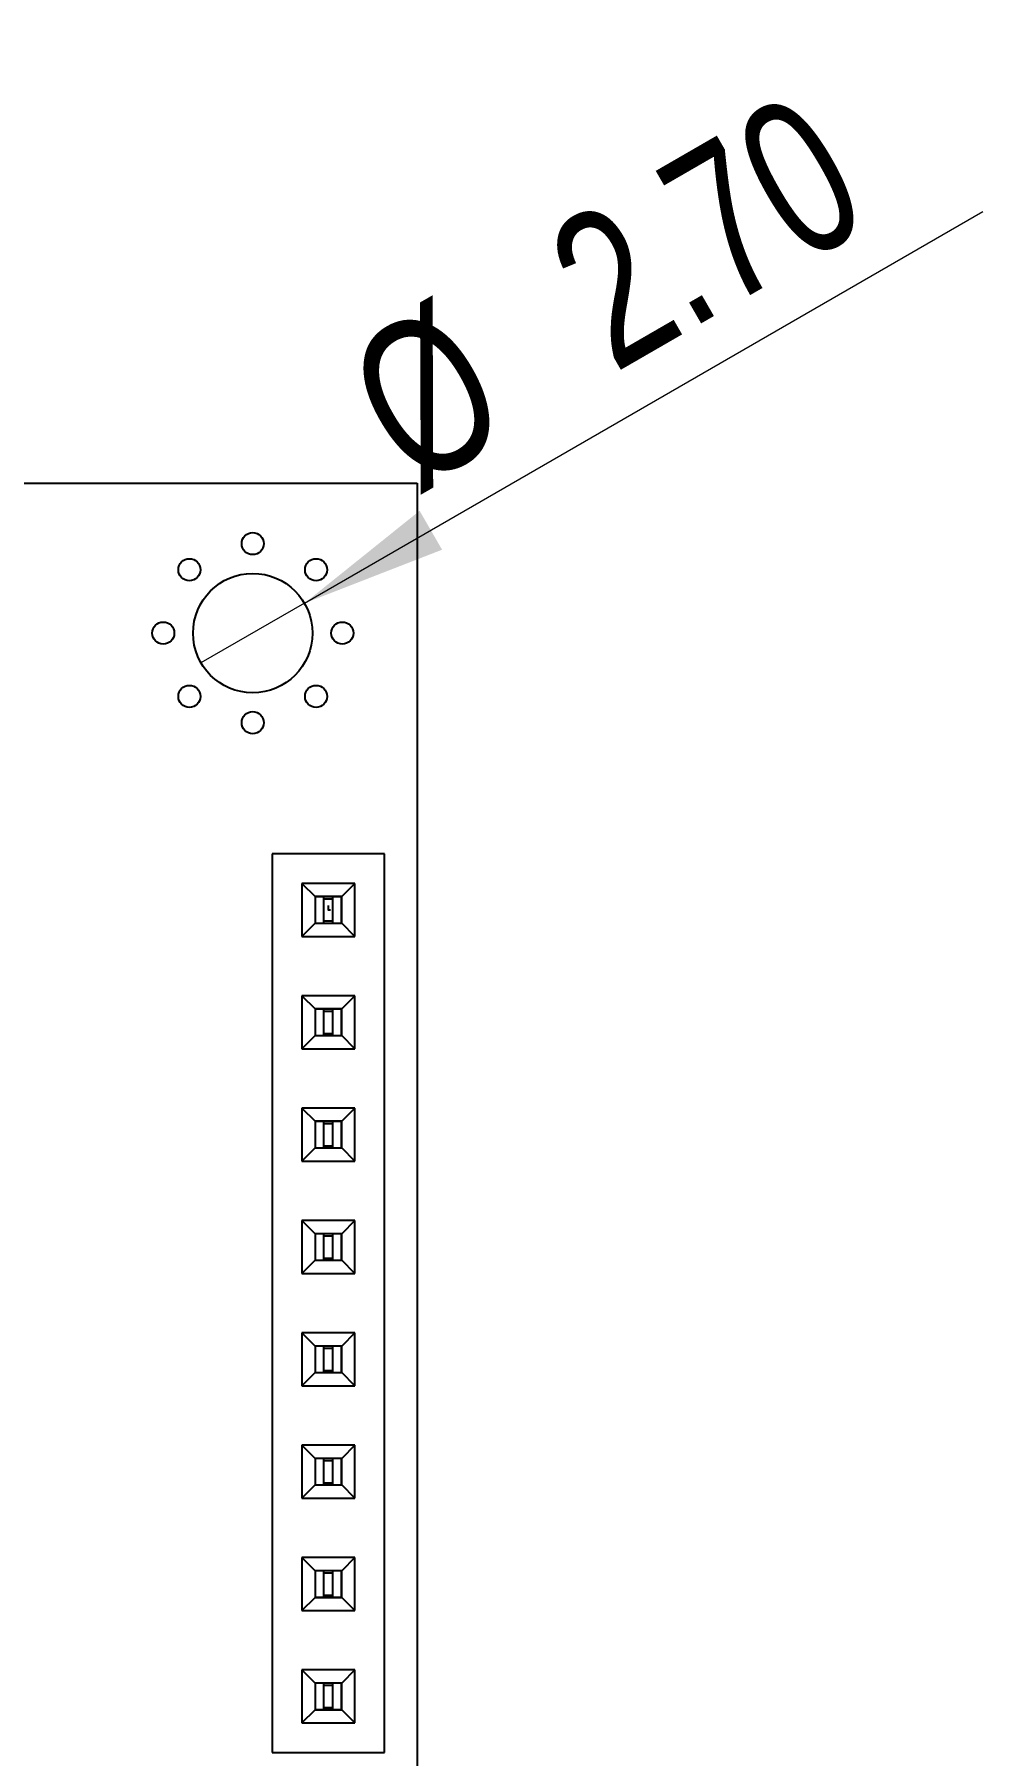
# Model space of a CAD drawing. Header units: millimetres. Extents: x 2 to 294, y 2 to 208.
# Drawn here: x 112.51 to 134.2, y 143.96 to 182.87 of the extents above; entities that cross this region are included whole.
import ezdxf

# ---------------------------------------------------------------- set-up
doc = ezdxf.new("R2010")
doc.units = ezdxf.units.MM
doc.header["$PDSIZE"] = -1
doc.styles.add('SLDTEXTSTYLE0', font='TXT', dxfattribs={"width": 0.75})
doc.dimstyles.new('SLDDIMSTYLE2', dxfattribs={"dimtxt": 3.5, "dimasz": 3.302, "dimexe": 0, "dimexo": 0.0625, "dimgap": 0.875, "dimtad": 1, "dimrnd": 1e-09, "dimzin": 4, "dimdsep": 46, "dimtxsty": 'SLDTEXTSTYLE0', "dimblk1": 'NONE', "dimsah": 1, "dimcen": 0, "dimadec": 0, "dimazin": 1, "dimtfac": 1, "dimtmove": 0, "dimatfit": 3, "dimldrblk": 'NONE', "dimfxl": 1, "dimfrac": 2, "dimtolj": 1, "dimtzin": 12, "dimarcsym": 0})

# ---------------------------------------------------------------- blocks, each defined once
blk = doc.blocks.new('_D_3')
at = {"color": 7, "linetype": 'Continuous', "lineweight": 0}
for q in [(133.957, 178.865), (116.279, 168.659)]:
    blk.add_line((118.618, 170.009), q, dxfattribs=at)
at = {"color": 7, "linetype": 'Continuous', "lineweight": 18}
blk.add_solid([(118.618, 170.009), (121.731, 171.22), (121.223, 172.1)], dxfattribs=at)
at = {"color": 7, "linetype": 'Continuous', "lineweight": 18, "char_height": 3.5, "attachment_point": 1, "rotation": 30, "style": 'SLDTEXTSTYLE0'}
for s, insert in [('2.70', (123.871, 178.231)), ('%%c', (119.327, 175.546))]:
    blk.add_mtext(s, dxfattribs=dict(at, insert=insert))
blk = doc.blocks.new('_None')

msp = doc.modelspace()

# ---------------------------------------------------------------- linework, layer by layer
at = {"color": 7, "linetype": 'Continuous', "lineweight": 25}
for p, q in [((112.043, 172.728), (121.167, 172.728)), ((121.167, 172.728), (121.167, 93.226)), ((117.89, 164.346), (117.89, 144.026)), ((120.43, 164.346), (117.89, 164.346)), ((120.43, 144.026), (120.43, 164.346)), ((119.76, 163.676), (118.56, 163.676)), ((118.56, 163.676), (118.56, 162.476)), ((118.56, 163.676), (118.859, 163.377)), ((119.76, 163.676), (119.461, 163.377)), ((119.76, 162.476), (119.76, 163.676)), ((118.859, 163.377), (118.859, 162.775)), ((119.461, 163.377), (118.859, 163.377)), ((119.46, 163.376), (118.86, 163.376)), ((118.86, 163.376), (118.86, 162.776)), ((119.06, 163.326), (119.06, 163.376)), ((119.06, 163.326), (119.26, 163.326)), ((119.06, 162.826), (119.06, 163.326)), ((119.26, 163.326), (119.26, 163.376)), ((119.26, 162.826), (119.26, 163.326)), ((119.46, 162.776), (119.46, 163.376)), ((119.461, 162.775), (119.461, 163.377)), ((118.56, 162.476), (118.859, 162.775)), ((118.859, 162.775), (119.461, 162.775)), ((118.86, 162.776), (119.46, 162.776)), ((119.06, 162.826), (119.26, 162.826)), ((119.06, 162.776), (119.06, 162.826)), ((119.26, 162.776), (119.26, 162.826)), ((119.76, 162.476), (119.461, 162.775)), ((118.56, 162.476), (119.76, 162.476)), ((119.76, 161.136), (118.56, 161.136)), ((118.56, 161.136), (118.56, 159.936)), ((118.56, 161.136), (118.859, 160.837)), ((119.76, 161.136), (119.461, 160.837)), ((119.76, 159.936), (119.76, 161.136)), ((118.859, 160.837), (118.859, 160.235)), ((119.461, 160.837), (118.859, 160.837)), ((119.46, 160.836), (118.86, 160.836)), ((118.86, 160.836), (118.86, 160.236)), ((119.06, 160.786), (119.06, 160.836)), ((119.06, 160.786), (119.26, 160.786)), ((119.06, 160.286), (119.06, 160.786)), ((119.26, 160.786), (119.26, 160.836)), ((119.26, 160.286), (119.26, 160.786)), ((119.46, 160.236), (119.46, 160.836)), ((119.461, 160.235), (119.461, 160.837)), ((118.56, 159.936), (118.859, 160.235)), ((118.56, 159.936), (119.76, 159.936)), ((118.859, 160.235), (119.461, 160.235)), ((118.86, 160.236), (119.46, 160.236)), ((119.06, 160.236), (119.06, 160.286)), ((119.06, 160.286), (119.26, 160.286)), ((119.26, 160.236), (119.26, 160.286)), ((119.76, 159.936), (119.461, 160.235)), ((119.76, 158.596), (118.56, 158.596)), ((118.56, 158.596), (118.56, 157.396)), ((118.56, 158.596), (118.859, 158.297)), ((119.76, 158.596), (119.461, 158.297)), ((119.76, 157.396), (119.76, 158.596)), ((119.461, 158.297), (118.859, 158.297)), ((118.859, 158.297), (118.859, 157.695)), ((119.46, 158.296), (118.86, 158.296)), ((118.86, 158.296), (118.86, 157.696)), ((119.06, 158.246), (119.06, 158.296)), ((119.06, 158.246), (119.26, 158.246)), ((119.06, 157.746), (119.06, 158.246)), ((119.26, 158.246), (119.26, 158.296)), ((119.26, 157.746), (119.26, 158.246)), ((119.46, 157.696), (119.46, 158.296)), ((119.461, 157.695), (119.461, 158.297)), ((118.56, 157.396), (118.859, 157.695)), ((118.859, 157.695), (119.461, 157.695)), ((118.86, 157.696), (119.46, 157.696)), ((119.06, 157.696), (119.06, 157.746)), ((119.06, 157.746), (119.26, 157.746)), ((119.26, 157.696), (119.26, 157.746)), ((119.76, 157.396), (119.461, 157.695)), ((118.56, 157.396), (119.76, 157.396)), ((119.76, 156.056), (118.56, 156.056)), ((118.56, 156.056), (118.56, 154.856)), ((118.56, 156.056), (118.859, 155.757)), ((119.76, 156.056), (119.461, 155.757)), ((119.76, 154.856), (119.76, 156.056)), ((118.859, 155.757), (118.859, 155.155)), ((119.461, 155.757), (118.859, 155.757)), ((119.46, 155.756), (118.86, 155.756)), ((118.86, 155.756), (118.86, 155.156)), ((119.06, 155.706), (119.06, 155.756)), ((119.06, 155.706), (119.26, 155.706)), ((119.06, 155.206), (119.06, 155.706)), ((119.26, 155.706), (119.26, 155.756)), ((119.26, 155.206), (119.26, 155.706)), ((119.46, 155.156), (119.46, 155.756)), ((119.461, 155.155), (119.461, 155.757)), ((118.56, 154.856), (118.859, 155.155)), ((118.859, 155.155), (119.461, 155.155)), ((118.86, 155.156), (119.46, 155.156)), ((119.06, 155.206), (119.26, 155.206)), ((119.06, 155.156), (119.06, 155.206)), ((119.26, 155.156), (119.26, 155.206)), ((119.76, 154.856), (119.461, 155.155)), ((118.56, 154.856), (119.76, 154.856)), ((119.76, 153.516), (118.56, 153.516)), ((118.56, 153.516), (118.56, 152.316)), ((118.56, 153.516), (118.859, 153.217)), ((119.76, 153.516), (119.461, 153.217)), ((119.76, 152.316), (119.76, 153.516)), ((118.859, 153.217), (118.859, 152.615)), ((119.461, 153.217), (118.859, 153.217)), ((119.46, 153.216), (118.86, 153.216)), ((118.86, 153.216), (118.86, 152.616)), ((119.06, 153.166), (119.06, 153.216)), ((119.06, 153.166), (119.26, 153.166)), ((119.06, 152.666), (119.06, 153.166)), ((119.26, 153.166), (119.26, 153.216)), ((119.26, 152.666), (119.26, 153.166)), ((119.46, 152.616), (119.46, 153.216)), ((119.461, 152.615), (119.461, 153.217)), ((118.56, 152.316), (118.859, 152.615)), ((118.859, 152.615), (119.461, 152.615)), ((118.86, 152.616), (119.46, 152.616)), ((119.06, 152.616), (119.06, 152.666)), ((119.06, 152.666), (119.26, 152.666)), ((119.26, 152.616), (119.26, 152.666)), ((119.76, 152.316), (119.461, 152.615)), ((118.56, 152.316), (119.76, 152.316)), ((118.56, 150.976), (118.56, 149.776)), ((119.76, 150.976), (118.56, 150.976)), ((118.56, 150.976), (118.859, 150.677)), ((118.859, 150.677), (118.859, 150.075)), ((119.461, 150.677), (118.859, 150.677)), ((119.46, 150.676), (118.86, 150.676)), ((118.86, 150.676), (118.86, 150.076)), ((119.06, 150.626), (119.06, 150.676)), ((119.06, 150.626), (119.26, 150.626)), ((119.06, 150.126), (119.06, 150.626)), ((119.26, 150.626), (119.26, 150.676)), ((119.26, 150.126), (119.26, 150.626)), ((119.46, 150.076), (119.46, 150.676)), ((119.76, 150.976), (119.461, 150.677)), ((119.461, 150.075), (119.461, 150.677)), ((119.76, 149.776), (119.76, 150.976)), ((118.56, 149.776), (118.859, 150.075)), ((118.859, 150.075), (119.461, 150.075)), ((118.86, 150.076), (119.46, 150.076)), ((119.06, 150.126), (119.26, 150.126)), ((119.06, 150.076), (119.06, 150.126)), ((119.26, 150.076), (119.26, 150.126)), ((119.76, 149.776), (119.461, 150.075)), ((118.56, 149.776), (119.76, 149.776)), ((119.76, 148.436), (118.56, 148.436)), ((118.56, 148.436), (118.56, 147.236)), ((118.56, 148.436), (118.859, 148.137)), ((119.76, 148.436), (119.461, 148.137)), ((119.76, 147.236), (119.76, 148.436)), ((119.461, 148.137), (118.859, 148.137)), ((118.859, 148.137), (118.859, 147.535)), ((119.46, 148.136), (118.86, 148.136)), ((118.86, 148.136), (118.86, 147.536)), ((119.06, 148.086), (119.06, 148.136)), ((119.06, 148.086), (119.26, 148.086)), ((119.06, 147.586), (119.06, 148.086)), ((119.26, 148.086), (119.26, 148.136)), ((119.26, 147.586), (119.26, 148.086)), ((119.46, 147.536), (119.46, 148.136)), ((119.461, 147.535), (119.461, 148.137)), ((118.56, 147.236), (118.859, 147.535)), ((118.859, 147.535), (119.461, 147.535)), ((118.86, 147.536), (119.46, 147.536)), ((119.06, 147.586), (119.26, 147.586)), ((119.06, 147.536), (119.06, 147.586)), ((119.26, 147.536), (119.26, 147.586)), ((119.76, 147.236), (119.461, 147.535)), ((118.56, 147.236), (119.76, 147.236)), ((119.76, 145.896), (118.56, 145.896)), ((118.56, 145.896), (118.56, 144.696)), ((118.56, 145.896), (118.859, 145.597)), ((119.461, 145.597), (118.859, 145.597)), ((118.859, 145.597), (118.859, 144.995)), ((118.86, 145.596), (118.86, 144.996)), ((119.46, 145.596), (118.86, 145.596)), ((119.06, 145.546), (119.06, 145.596)), ((119.06, 145.546), (119.26, 145.546)), ((119.06, 145.046), (119.06, 145.546)), ((119.26, 145.546), (119.26, 145.596)), ((119.26, 145.046), (119.26, 145.546)), ((119.46, 144.996), (119.46, 145.596)), ((119.76, 145.896), (119.461, 145.597)), ((119.461, 144.995), (119.461, 145.597)), ((119.76, 144.696), (119.76, 145.896)), ((118.56, 144.696), (118.859, 144.995)), ((118.859, 144.995), (119.461, 144.995)), ((118.86, 144.996), (119.46, 144.996)), ((119.06, 145.046), (119.26, 145.046)), ((119.06, 144.996), (119.06, 145.046)), ((119.26, 144.996), (119.26, 145.046)), ((119.76, 144.696), (119.461, 144.995)), ((118.56, 144.696), (119.76, 144.696)), ((117.89, 144.026), (120.43, 144.026))]:
    msp.add_line(p, q, dxfattribs=at)
at = {"color": 7, "linetype": 'Continuous'}
for q in [(119.16, 163.173), (119.16, 163.173), (119.208, 163.076), (119.208, 163.076)]:
    msp.add_line((119.16, 163.076), q, dxfattribs=at)
at = {"color": 7, "linetype": 'Continuous', "lineweight": 25}
for centre, radius in [((117.449, 171.359), 0.25), ((116.017, 170.766), 0.25), ((118.881, 170.766), 0.25), ((117.449, 169.334), 1.35), ((115.424, 169.334), 0.25), ((119.474, 169.334), 0.25), ((116.017, 167.902), 0.25), ((118.881, 167.902), 0.25), ((117.449, 167.309), 0.25)]:
    msp.add_circle(centre, radius, dxfattribs=at)
at = {"color": 7, "linetype": 'Continuous'}
msp.add_point((119.16, 163.076), dxfattribs=at)
msp.add_point((119.16, 163.076), dxfattribs=at)

# ---------------------------------------------------------------- dimensions: what is measured, and where the dimension line sits
at = {"color": 7, "linetype": 'Continuous', "lineweight": 18}
dim = msp.add_diameter_dim_2p(p1=(116.279, 168.659), p2=(118.618, 170.009), dimstyle='SLDDIMSTYLE2', dxfattribs=at)
dim.commit()
dim.dimension.update_dxf_attribs({"geometry": '_D_3', "text_midpoint": (128.021, 175.438), "dimtype": 163})

doc.saveas('drawing.dxf')
